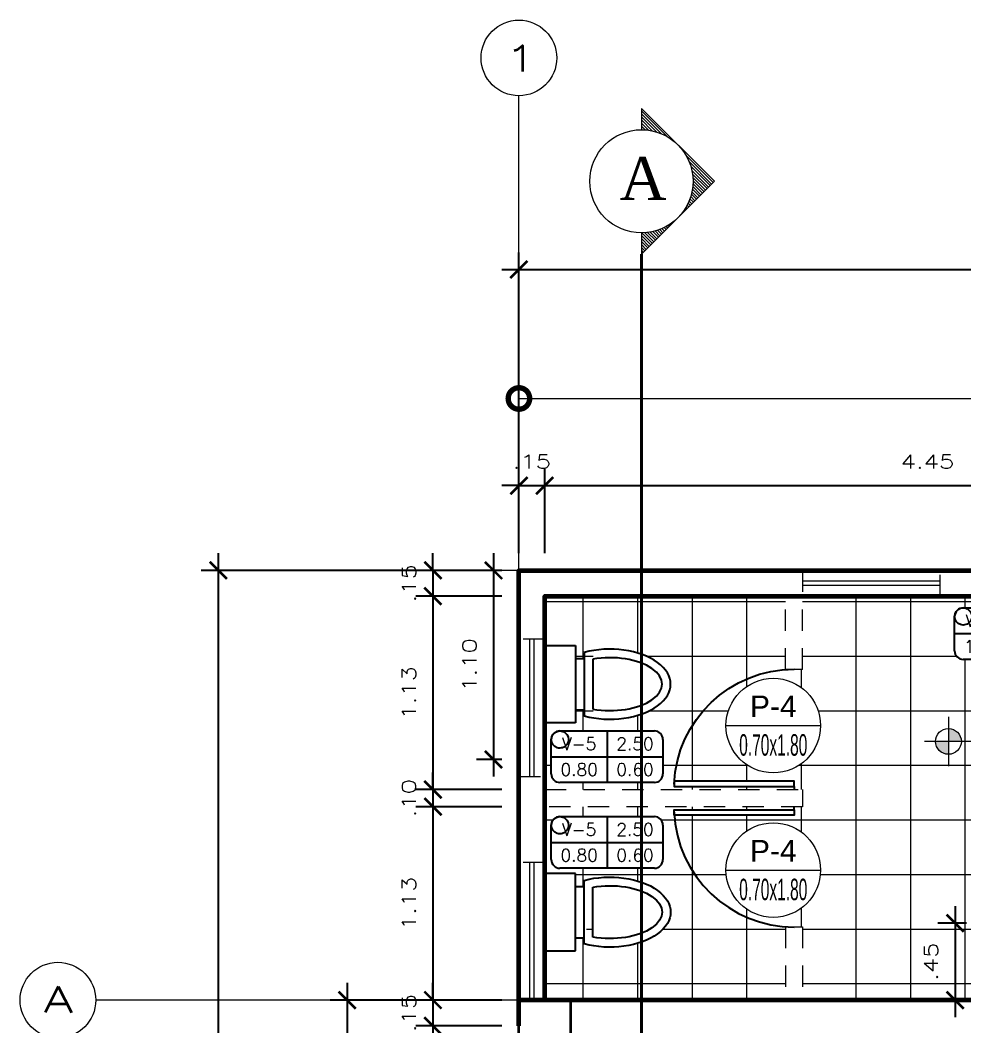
# Model space of a CAD drawing. Header units: millimetres. Extents: x 1313 to 1393.8, y 883.5 to 926.2.
# Drawn here: x 1312.96 to 1318.45, y 920.35 to 926.2 of the extents above; entities that cross this region are included whole.
import ezdxf
from ezdxf.enums import TextEntityAlignment as Align

# ---------------------------------------------------------------- set-up
doc = ezdxf.new("R2010")
doc.units = ezdxf.units.MM
doc.linetypes.add('ACAD_ISO02W100', pattern=[15, 12, -3])
doc.linetypes.add('HIDDEN2', pattern=[0.1875, 0.125, -0.0625])
for name, color, linetype in [('CODIGOS', 31, 'Continuous'), ('MOB-S', 4, 'Continuous'), ('Muro Bajo', 2, 'Continuous')]:
    doc.layers.add(name, color=color, linetype=linetype)
for name, color, linetype, lineweight in [('columna', 1, 'Continuous', 35), ('cotas', 87, 'Continuous', 15), ('ejes', 147, 'Continuous', 5), ('INDICADORES', 101, 'Continuous', 5), ('Layer3', 31, 'Continuous', 5), ('Linea Corte', 24, 'ACAD_ISO02W100', 70), ('lineas delgadas', 252, 'Continuous', 5), ('MUE', 7, 'Continuous', 5), ('Muros confinados', 3, 'Continuous', 60), ('proy', 42, 'HIDDEN2', 5), ('TEXTOS', 7, 'Continuous', 20)]:
    doc.layers.add(name, color=color, linetype=linetype, lineweight=lineweight)
doc.styles.add('arial', font='arial.ttf')
doc.styles.add('R80-50', font='romans.shx', dxfattribs={"width": 1.3, "height": 0.08})
doc.styles.add('ROMANS', font='romans')
doc.styles.add('STYLE1', font='arial.ttf')
doc.styles.add('TEXTOS', font='times.ttf', dxfattribs={"oblique": 20, "height": 0.2})
doc.styles.add('TITULOS', font='sanss___.ttf', dxfattribs={"height": 0.3})
doc.dimstyles.new('horizontal', dxfattribs={"dimtxt": 0.1, "dimasz": 0.25, "dimexe": 0.15, "dimexo": 0.1, "dimgap": 0.05, "dimtad": 1, "dimtih": 1, "dimtoh": 1, "dimzin": 4, "dimdsep": 46, "dimtxsty": 'arial', "dimblk": 'DOTSMALL', "dimcen": 1, "dimclrd": 11, "dimclre": 11, "dimclrt": 20, "dimazin": 1, "dimtfac": 1, "dimtmove": 0, "dimatfit": 3, "dimfxl": 1, "dimlwd": 5, "dimlwe": 5, "dimarcsym": 0})
doc.dimstyles.new('HORIZONTAL 1.1', dxfattribs={"dimtxt": 0.2, "dimasz": 0.1, "dimexe": 0.1, "dimexo": 0.1, "dimgap": 0.1, "dimtad": 2, "dimzin": 4, "dimdsep": 46, "dimtxsty": 'R80-50', "dimblk": 'ARCHTICK', "dimcen": 0.09, "dimdle": 0.1, "dimclrd": 256, "dimclre": 256, "dimclrt": 7, "dimaunit": 1, "dimazin": 0, "dimtfac": 1, "dimtix": 1, "dimtmove": 0, "dimatfit": 3, "dimldrblk": 'ARCHTICK', "dimfxl": 1, "dimtolj": 1, "dimtzin": 0, "dimarcsym": 0})
pattern_1 = [(0, (4243.268838361216, -2685.573759226781), (0, 0.3175), []), (90, (4243.268838361216, -2685.573759226781), (-0.3175, 1.944126793646423e-17), [])]

# ---------------------------------------------------------------- blocks, each defined once
blk = doc.blocks.new('INO75-01')
for p, q in [((0, 0.2249999999999943), (0.1800000000000068, 0.2249999999999943)), ((0, -0.2249999999999943), (0, 0.2249999999999943)), ((0.1800000000000068, 0.2249999999999943), (0.1800000000000068, -0.2249999999999943)), ((0.1800000000000068, -0.2249999999999943), (0, -0.2249999999999943))]:
    blk.add_line(p, q)
at = {"linetype": 'HIDDEN2'}
for p, q in [((0.1800000000000068, 0.1499999999999986), (0.2300000000000182, 0.1499999999999986)), ((0.1800000000000068, -0.1500000000000057), (0.2300000000000182, -0.1500000000000057))]:
    blk.add_line(p, q, dxfattribs=at)
for points in [[(0.2300000000000182, 0.1845588526671662), (0.2300000000000182, -0.1845588526671662)], [(0.280000000000018, 0.1451869226585609), (0.280000000000018, -0.1451869226585609)]]:
    blk.add_lwpolyline(points)
for major_axis, ratio, start_param, end_param in [((0.3525707902876398, -7.828644183752505e-16), 0.5784260567748055, -2.010251506977173, 2.010251506977181), ((0.30257079028764, -7.622209603519594e-16), 0.5084145359543746, -1.907630861705541, 1.90763086170555)]:
    blk.add_ellipse((0.3799999999999955, 0), major_axis=major_axis, ratio=ratio, start_param=start_param, end_param=end_param)
blk = doc.blocks.new('PTA-D')
blk.add_line((-0.02499999999999991, 0), (0, 0))
blk.add_lwpolyline([(-0.06950000000000012, 0), (-0.06950000000000012, 0.9990093843403081), (-0.02499999999999991, 0.9990093843403081), (-0.02499999999999991, 0), (-0.06974999999999776, 0)], close=True)
blk.add_arc((0, 0), 1, 92.55050443384094, 180)
blk = doc.blocks.new('_ArchTick')
at = {"color": 0, "const_width": 0.15}
blk.add_lwpolyline([(-0.5, -0.5), (0.5, 0.5)], dxfattribs=at)
blk = doc.blocks.new('*D554')
at = {"layer": 'cotas', "lineweight": -2, "transparency": 16777216}
for p, q in [((1315.36259971681, 922.9952182237892), (1315.36259971681, 923.0952182237892)), ((1315.76259971681, 922.9952182237892), (1315.26259971681, 922.9952182237892)), ((1315.36259971681, 922.9952182237892), (1315.36259971681, 922.8452182237891)), ((1315.76259971681, 922.8452182237891), (1315.26259971681, 922.8452182237891)), ((1315.36259971681, 922.8452182237891), (1315.36259971681, 922.745218223789))]:
    blk.add_line(p, q, dxfattribs=at)
at = {"layer": 'Defpoints', "color": 0, "transparency": 16777216}
for p in [(1315.86259971681, 922.9952182237892), (1315.36259971681, 922.8452182237891), (1315.86259971681, 922.8452182237891)]:
    blk.add_point(p, dxfattribs=at)
at = {"layer": 'cotas', "lineweight": -2, "transparency": 16777216, "xscale": 0.1, "yscale": 0.1, "zscale": 0.1}
for p, rotation in [((1315.36259971681, 922.9952182237892), 270), ((1315.36259971681, 922.8452182237891), 90)]:
    blk.add_blockref('_ArchTick', p, dxfattribs=dict(at, rotation=rotation))
at = {"layer": 'cotas', "color": 7, "transparency": 16777216, "insert": (1315.22259971681, 922.9202182237884), "char_height": 0.08, "attachment_point": 5, "rotation": 90, "style": 'R80-50'}
blk.add_mtext('\\A1;.15', dxfattribs=at)
blk = doc.blocks.new('*D370')
at = {"layer": 'cotas', "lineweight": -2, "transparency": 16777216}
for p, q in [((1315.362599716811, 922.9452182237891), (1315.362599716811, 921.6202182237895)), ((1315.76259971681, 922.8452182237891), (1315.262599716811, 922.8452182237891)), ((1315.76259971681, 921.7202182237895), (1315.262599716811, 921.7202182237895))]:
    blk.add_line(p, q, dxfattribs=at)
at = {"layer": 'Defpoints', "color": 0, "transparency": 16777216}
for p in [(1315.86259971681, 922.8452182237891), (1315.362599716811, 921.7202182237895), (1315.86259971681, 921.7202182237895)]:
    blk.add_point(p, dxfattribs=at)
at = {"layer": 'cotas', "lineweight": -2, "transparency": 16777216, "xscale": 0.1, "yscale": 0.1, "zscale": 0.1}
for p, rotation in [((1315.362599716811, 922.8452182237891), 90), ((1315.362599716811, 921.7202182237895), 270)]:
    blk.add_blockref('_ArchTick', p, dxfattribs=dict(at, rotation=rotation))
at = {"layer": 'cotas', "color": 7, "transparency": 16777216, "insert": (1315.22259971681, 922.2827182237886), "char_height": 0.08, "attachment_point": 5, "rotation": 90, "style": 'R80-50'}
blk.add_mtext('\\A1;1.13', dxfattribs=at)
blk = doc.blocks.new('*D555')
at = {"layer": 'cotas', "lineweight": -2, "transparency": 16777216}
for p, q in [((1315.36259971681, 921.7202182237895), (1315.36259971681, 921.8202182237895)), ((1315.76259971681, 921.7202182237895), (1315.26259971681, 921.7202182237895)), ((1315.36259971681, 921.7202182237895), (1315.36259971681, 921.6202182237896)), ((1315.76259971681, 921.6202182237896), (1315.26259971681, 921.6202182237896)), ((1315.36259971681, 921.6202182237896), (1315.36259971681, 921.5202182237896))]:
    blk.add_line(p, q, dxfattribs=at)
at = {"layer": 'Defpoints', "color": 0, "transparency": 16777216}
for p in [(1315.86259971681, 921.7202182237895), (1315.36259971681, 921.6202182237896), (1315.86259971681, 921.6202182237896)]:
    blk.add_point(p, dxfattribs=at)
at = {"layer": 'cotas', "lineweight": -2, "transparency": 16777216, "xscale": 0.1, "yscale": 0.1, "zscale": 0.1}
for p, rotation in [((1315.36259971681, 921.7202182237895), 270), ((1315.36259971681, 921.6202182237896), 90)]:
    blk.add_blockref('_ArchTick', p, dxfattribs=dict(at, rotation=rotation))
at = {"layer": 'cotas', "color": 7, "transparency": 16777216, "insert": (1315.22259971681, 921.6702182237889), "char_height": 0.08, "attachment_point": 5, "rotation": 90, "style": 'R80-50'}
blk.add_mtext('\\A1;.10', dxfattribs=at)
blk = doc.blocks.new('*D556')
at = {"layer": 'cotas', "lineweight": -2, "transparency": 16777216}
for p, q in [((1315.36259971681, 921.7202182237896), (1315.36259971681, 920.3952182237896)), ((1315.76259971681, 921.6202182237896), (1315.26259971681, 921.6202182237896)), ((1315.76259971681, 920.4952182237896), (1315.26259971681, 920.4952182237896))]:
    blk.add_line(p, q, dxfattribs=at)
at = {"layer": 'Defpoints', "color": 0, "transparency": 16777216}
for p in [(1315.86259971681, 921.6202182237896), (1315.36259971681, 920.4952182237896), (1315.86259971681, 920.4952182237896)]:
    blk.add_point(p, dxfattribs=at)
at = {"layer": 'cotas', "lineweight": -2, "transparency": 16777216, "xscale": 0.1, "yscale": 0.1, "zscale": 0.1}
for p, rotation in [((1315.36259971681, 921.6202182237896), 90), ((1315.36259971681, 920.4952182237896), 270)]:
    blk.add_blockref('_ArchTick', p, dxfattribs=dict(at, rotation=rotation))
at = {"layer": 'cotas', "color": 7, "transparency": 16777216, "insert": (1315.22259971681, 921.0577182237889), "char_height": 0.08, "attachment_point": 5, "rotation": 90, "style": 'R80-50'}
blk.add_mtext('\\A1;1.13', dxfattribs=at)
blk = doc.blocks.new('*D557')
at = {"layer": 'cotas', "lineweight": -2, "transparency": 16777216}
for p, q in [((1315.36259971681, 920.4952182237896), (1315.36259971681, 920.5952182237896)), ((1315.76259971681, 920.4952182237896), (1315.26259971681, 920.4952182237896)), ((1315.36259971681, 920.4952182237896), (1315.36259971681, 920.3452182237886)), ((1315.762599716811, 920.3452182237886), (1315.26259971681, 920.3452182237886)), ((1315.36259971681, 920.3452182237886), (1315.36259971681, 920.2452182237886))]:
    blk.add_line(p, q, dxfattribs=at)
at = {"layer": 'Defpoints', "color": 0, "transparency": 16777216}
for p in [(1315.86259971681, 920.4952182237896), (1315.36259971681, 920.3452182237886), (1315.862599716811, 920.3452182237886)]:
    blk.add_point(p, dxfattribs=at)
at = {"layer": 'cotas', "lineweight": -2, "transparency": 16777216, "xscale": 0.1, "yscale": 0.1, "zscale": 0.1}
for p, rotation in [((1315.36259971681, 920.4952182237896), 270), ((1315.36259971681, 920.3452182237886), 90)]:
    blk.add_blockref('_ArchTick', p, dxfattribs=dict(at, rotation=rotation))
at = {"layer": 'cotas', "color": 7, "transparency": 16777216, "insert": (1315.22259971681, 920.4202182237884), "char_height": 0.08, "attachment_point": 5, "rotation": 90, "style": 'R80-50'}
blk.add_mtext('\\A1;.15', dxfattribs=at)
blk = doc.blocks.new('*D558')
at = {"layer": 'cotas', "lineweight": -2, "transparency": 16777216}
for p, q in [((1315.362599716808, 920.4452182237886), (1315.362599716808, 914.5452182237892)), ((1315.762599716811, 920.3452182237886), (1315.262599716808, 920.3452182237886)), ((1315.762599716811, 914.6452182237892), (1315.262599716808, 914.6452182237892))]:
    blk.add_line(p, q, dxfattribs=at)
at = {"layer": 'Defpoints', "color": 0, "transparency": 16777216}
for p in [(1315.862599716811, 920.3452182237886), (1315.362599716808, 914.6452182237892), (1315.862599716811, 914.6452182237892)]:
    blk.add_point(p, dxfattribs=at)
at = {"layer": 'cotas', "lineweight": -2, "transparency": 16777216, "xscale": 0.1, "yscale": 0.1, "zscale": 0.1}
for p, rotation in [((1315.362599716808, 920.3452182237886), 90), ((1315.362599716808, 914.6452182237892), 270)]:
    blk.add_blockref('_ArchTick', p, dxfattribs=dict(at, rotation=rotation))
at = {"layer": 'cotas', "color": 7, "transparency": 16777216, "insert": (1315.222599716808, 917.4952182237882), "char_height": 0.08, "attachment_point": 5, "rotation": 90, "style": 'R80-50'}
blk.add_mtext('\\A1;5.70', dxfattribs=at)
blk = doc.blocks.new('*D562')
at = {"layer": 'cotas', "lineweight": -2, "transparency": 16777216}
for p, q in [((1315.86259971681, 923.0952182237887), (1315.86259971681, 923.5884435269148)), ((1316.01259971681, 923.0952182237887), (1316.01259971681, 923.5884435269148)), ((1315.86259971681, 923.4884435269148), (1315.76259971681, 923.4884435269148)), ((1315.86259971681, 923.4884435269148), (1316.01259971681, 923.4884435269148)), ((1316.01259971681, 923.4884435269148), (1316.11259971681, 923.4884435269148))]:
    blk.add_line(p, q, dxfattribs=at)
at = {"layer": 'Defpoints', "color": 0, "transparency": 16777216}
for p in [(1316.01259971681, 923.4884435269148), (1315.86259971681, 922.9952182237887), (1316.01259971681, 922.9952182237887)]:
    blk.add_point(p, dxfattribs=at)
at = {"layer": 'cotas', "lineweight": -2, "transparency": 16777216, "xscale": 0.1, "yscale": 0.1, "zscale": 0.1}
blk.add_blockref('_ArchTick', (1315.86259971681, 923.4884435269148), dxfattribs=at)
at = {"layer": 'cotas', "lineweight": -2, "transparency": 16777216, "xscale": 0.1, "yscale": 0.1, "zscale": 0.1, "rotation": 180}
blk.add_blockref('_ArchTick', (1316.01259971681, 923.4884435269148), dxfattribs=at)
at = {"layer": 'cotas', "color": 7, "transparency": 16777216, "insert": (1315.93759971681, 923.6284435269148), "char_height": 0.08, "attachment_point": 5, "style": 'R80-50'}
blk.add_mtext('\\A1;.15', dxfattribs=at)
blk = doc.blocks.new('*D372')
at = {"layer": 'cotas', "lineweight": -2, "transparency": 16777216}
for p, q in [((1316.01259971681, 923.0952182237887), (1316.01259971681, 923.5884435269148)), ((1320.465558518155, 923.0952182237883), (1320.465558518155, 923.5884435269148)), ((1315.91259971681, 923.4884435269148), (1320.565558518155, 923.4884435269148))]:
    blk.add_line(p, q, dxfattribs=at)
at = {"layer": 'Defpoints', "color": 0, "transparency": 16777216}
for p in [(1320.465558518155, 923.4884435269148), (1316.01259971681, 922.9952182237887), (1320.465558518155, 922.9952182237882)]:
    blk.add_point(p, dxfattribs=at)
at = {"layer": 'cotas', "lineweight": -2, "transparency": 16777216, "xscale": 0.1, "yscale": 0.1, "zscale": 0.1, "rotation": 180}
blk.add_blockref('_ArchTick', (1316.01259971681, 923.4884435269148), dxfattribs=at)
at = {"layer": 'cotas', "lineweight": -2, "transparency": 16777216, "xscale": 0.1, "yscale": 0.1, "zscale": 0.1}
blk.add_blockref('_ArchTick', (1320.465558518155, 923.4884435269148), dxfattribs=at)
at = {"layer": 'cotas', "color": 7, "transparency": 16777216, "insert": (1318.239079117482, 923.6284435269148), "char_height": 0.08, "attachment_point": 5, "style": 'R80-50'}
blk.add_mtext('\\A1;4.45', dxfattribs=at)
blk = doc.blocks.new('*D572')
at = {"layer": 'cotas', "lineweight": -2, "transparency": 16777216}
for p, q in [((1314.863843276632, 920.5952182237892), (1314.863843276632, 914.3952182237891)), ((1315.76259971681, 920.4952182237892), (1314.763843276632, 920.4952182237892)), ((1315.76259971682, 914.4952182237892), (1314.763843276632, 914.4952182237892))]:
    blk.add_line(p, q, dxfattribs=at)
at = {"layer": 'Defpoints', "color": 0, "transparency": 16777216}
for p in [(1315.86259971681, 920.4952182237892), (1314.863843276632, 914.4952182237892), (1315.86259971682, 914.4952182237892)]:
    blk.add_point(p, dxfattribs=at)
at = {"layer": 'cotas', "lineweight": -2, "transparency": 16777216, "xscale": 0.1, "yscale": 0.1, "zscale": 0.1}
for p, rotation in [((1314.863843276632, 920.4952182237892), 90), ((1314.863843276632, 914.4952182237892), 270)]:
    blk.add_blockref('_ArchTick', p, dxfattribs=dict(at, rotation=rotation))
at = {"layer": 'cotas', "color": 7, "transparency": 16777216, "insert": (1314.723843276631, 917.4952182237885), "char_height": 0.08, "attachment_point": 5, "rotation": 90, "style": 'R80-50'}
blk.add_mtext('\\A1;6.00', dxfattribs=at)
blk = doc.blocks.new('*D399')
at = {"layer": 'cotas', "lineweight": -2, "transparency": 16777216}
for p, q in [((1314.113843276632, 923.0952182237892), (1314.113843276632, 908.3952182237887)), ((1315.76259971681, 922.9952182237892), (1314.013843276632, 922.9952182237892)), ((1315.762599716809, 908.4952182237887), (1314.013843276632, 908.4952182237887))]:
    blk.add_line(p, q, dxfattribs=at)
at = {"layer": 'Defpoints', "color": 0, "transparency": 16777216}
for p in [(1315.86259971681, 922.9952182237892), (1314.113843276632, 908.4952182237887), (1315.862599716809, 908.4952182237887)]:
    blk.add_point(p, dxfattribs=at)
at = {"layer": 'cotas', "lineweight": -2, "transparency": 16777216, "xscale": 0.1, "yscale": 0.1, "zscale": 0.1}
for p, rotation in [((1314.113843276632, 922.9952182237892), 90), ((1314.113843276632, 908.4952182237887), 270)]:
    blk.add_blockref('_ArchTick', p, dxfattribs=dict(at, rotation=rotation))
at = {"layer": 'cotas', "color": 7, "transparency": 16777216, "insert": (1313.859316527661, 915.7452182237882), "char_height": 0.3, "attachment_point": 5, "rotation": 90, "style": 'TITULOS'}
blk.add_mtext('\\A1;14.50', dxfattribs=at)
blk = doc.blocks.new('_DotSmall')
at = {"color": 0, "linetype": 'ByBlock', "const_width": 0.5}
blk.add_lwpolyline([(-0.0625, 0, 1), (0.0625, 0, 1)], format="xyb", close=True, dxfattribs=at)
blk = doc.blocks.new('*D576')
at = {"layer": 'cotas', "color": 11, "lineweight": 5, "transparency": 16777216}
for p, q in [((1315.86259971681, 923.0952182237896), (1315.86259971681, 924.1452877576663)), ((1321.86259971681, 923.0952182237896), (1321.86259971681, 924.1452877576663)), ((1315.86259971681, 923.9952877576663), (1321.86259971681, 923.9952877576663))]:
    blk.add_line(p, q, dxfattribs=at)
at = {"layer": 'Defpoints', "color": 0, "transparency": 16777216}
for p in [(1321.86259971681, 923.9952877576663), (1315.86259971681, 922.9952182237896), (1321.86259971681, 922.9952182237896)]:
    blk.add_point(p, dxfattribs=at)
at = {"layer": 'cotas', "color": 11, "lineweight": 5, "transparency": 16777216, "xscale": 0.25, "yscale": 0.25, "zscale": 0.25, "rotation": 180}
blk.add_blockref('_DotSmall', (1315.86259971681, 923.9952877576663), dxfattribs=at)
at = {"layer": 'cotas', "color": 11, "lineweight": 5, "transparency": 16777216, "xscale": 0.25, "yscale": 0.25, "zscale": 0.25}
blk.add_blockref('_DotSmall', (1321.86259971681, 923.9952877576663), dxfattribs=at)
at = {"layer": 'cotas', "color": 20, "transparency": 16777216, "insert": (1318.86259971681, 924.0963450564385), "char_height": 0.1, "attachment_point": 5, "style": 'arial'}
blk.add_mtext('6.00', dxfattribs=at)
blk = doc.blocks.new('*D405')
at = {"layer": 'cotas', "lineweight": -2, "transparency": 16777216}
for p, q in [((1315.86259971681, 923.0952182237896), (1315.86259971681, 924.8452877576664)), ((1327.86259971681, 923.0952182237892), (1327.86259971681, 924.8452877576664)), ((1315.76259971681, 924.7452877576663), (1327.96259971681, 924.7452877576663))]:
    blk.add_line(p, q, dxfattribs=at)
at = {"layer": 'Defpoints', "color": 0, "transparency": 16777216}
for p in [(1327.86259971681, 924.7452877576663), (1315.86259971681, 922.9952182237896), (1327.86259971681, 922.9952182237892)]:
    blk.add_point(p, dxfattribs=at)
at = {"layer": 'cotas', "lineweight": -2, "transparency": 16777216, "xscale": 0.1, "yscale": 0.1, "zscale": 0.1, "rotation": 180}
blk.add_blockref('_ArchTick', (1315.86259971681, 924.7452877576663), dxfattribs=at)
at = {"layer": 'cotas', "lineweight": -2, "transparency": 16777216, "xscale": 0.1, "yscale": 0.1, "zscale": 0.1}
blk.add_blockref('_ArchTick', (1327.86259971681, 924.7452877576663), dxfattribs=at)
at = {"layer": 'cotas', "color": 7, "transparency": 16777216, "insert": (1321.86259971681, 924.9998145066376), "char_height": 0.3, "attachment_point": 5, "style": 'TITULOS'}
blk.add_mtext('\\A1;12.00', dxfattribs=at)
blk = doc.blocks.new('VANOS')
at = {"color": 2}
for p, q in [((-0.2749999999999915, 0.1499999999999968), (0.2750000000000057, 0.1500000000000004)), ((0, 0.1499999999999986), (0, -0.1500000000000021)), ((-0.3250000000000171, -0.100000000000005), (-0.3250000000000171, 0.09999999999999964)), ((0.3250000000000028, 0.09999999999999964), (0.3250000000000028, -0.09999999999999787)), ((-0.3250000000000028, 0), (0.3250000000000028, 0)), ((0.2749999999999915, -0.1500000000000039), (-0.2750000000000057, -0.1500000000000039))]:
    blk.add_line(p, q, dxfattribs=at)
for centre, radius, start, end in [((-0.2750000000000057, 0.1000000000000014), 0.04999999999999716, 180, 180.000000000001), ((-0.2749999999999915, 0.1000000000000014), 0.05, 90, 180), ((0.2750000000000057, 0.1000000000000014), 0.04999999999999805, 90, 90), ((0.2750000000000057, 0.09999999999999787), 0.05, 0, 89.99999999999984), ((-0.2750000000000057, -0.1000000000000014), 0.04999999999999893, 179.999999999998, 270), ((0.2749999999999915, -0.1000000000000014), 0.05000000000000071, 270.0000000000041, 4.071109992273244e-12)]:
    blk.add_arc(centre, radius, start, end, dxfattribs=at)
at = {"color": 3, "style": 'ROMANS'}
for tag, p in [('VANO', (-0.1625000000000085, 0.07499999999999751)), ('ALFEIZAR', (0.1625000000000085, 0.07500000000000107)), ('ANCHO', (-0.1624999999999943, -0.07500000000000107)), ('ALTURA', (0.1625000000000085, -0.07499999999999929))]:
    blk.add_attdef(tag, text='', height=0.0725, dxfattribs=at).set_placement(p, align=Align.MIDDLE)
blk = doc.blocks.new('vp')
at = {"color": 21}
blk.add_lwpolyline([(-0.2750000000000057, 0), (0.2749999999999915, 0)], dxfattribs=at)
at = {"color": 31}
blk.add_circle((0, 0), 0.2749999999999986, dxfattribs=at)
at = {"style": 'STYLE1'}
blk.add_attdef('TIPO', text='', height=0.125, dxfattribs=at).set_placement((0, 0.05), align=Align.CENTER)
at = {"style": 'STYLE1', "width": 0.5166091167736456}
blk.add_attdef('ANCHOXALTURA', text='', height=0.125, dxfattribs=at).set_placement((-0.1981998467250108, -0.175), (0.1980668325464521, -0.175), align=Align.FIT)
blk = doc.blocks.new('*D617')
at = {"layer": 'Defpoints', "color": 0, "transparency": 16777216}
for p in [(1318.565558518155, 920.942595347313), (1318.399676035745, 920.4952182237896), (1318.565558518155, 920.4952182237896)]:
    blk.add_point(p, dxfattribs=at)
at = {"layer": 'MUE', "lineweight": -2, "transparency": 16777216}
for p, q in [((1318.399676035745, 921.0425953473131), (1318.399676035745, 920.3952182237896)), ((1318.465558518155, 920.942595347313), (1318.299676035745, 920.942595347313)), ((1318.465558518155, 920.4952182237896), (1318.299676035745, 920.4952182237896))]:
    blk.add_line(p, q, dxfattribs=at)
at = {"layer": 'MUE', "lineweight": -2, "transparency": 16777216, "xscale": 0.1, "yscale": 0.1, "zscale": 0.1}
for p, rotation in [((1318.399676035745, 920.942595347313), 90), ((1318.399676035745, 920.4952182237896), 270)]:
    blk.add_blockref('_ArchTick', p, dxfattribs=dict(at, rotation=rotation))
at = {"layer": 'MUE', "color": 7, "transparency": 16777216, "insert": (1318.259676035745, 920.7189067855504), "char_height": 0.08, "attachment_point": 5, "rotation": 90, "style": 'R80-50'}
blk.add_mtext('\\A1;.45', dxfattribs=at)
blk = doc.blocks.new('*D553')
at = {"lineweight": -2, "transparency": 16777216}
for p, q in [((1315.715038757035, 923.0952182237892), (1315.715038757035, 921.7952182237888)), ((1315.76259971681, 922.9952182237892), (1315.615038757035, 922.9952182237892)), ((1315.76259971681, 921.8952182237888), (1315.615038757035, 921.8952182237888))]:
    blk.add_line(p, q, dxfattribs=at)
at = {"layer": 'Defpoints', "color": 0, "transparency": 16777216}
for p in [(1315.86259971681, 922.9952182237892), (1315.715038757035, 921.8952182237888), (1315.86259971681, 921.8952182237888)]:
    blk.add_point(p, dxfattribs=at)
at = {"lineweight": -2, "transparency": 16777216, "xscale": 0.1, "yscale": 0.1, "zscale": 0.1}
for p, rotation in [((1315.715038757035, 922.9952182237892), 90), ((1315.715038757035, 921.8952182237888), 270)]:
    blk.add_blockref('_ArchTick', p, dxfattribs=dict(at, rotation=rotation))
at = {"color": 7, "transparency": 16777216, "insert": (1315.575038757034, 922.4452182237883), "char_height": 0.08, "attachment_point": 5, "rotation": 90, "style": 'R80-50'}
blk.add_mtext('\\A1;1.10', dxfattribs=at)

msp = doc.modelspace()

# ---------------------------------------------------------------- hatches: boundary and pattern name
at = {"layer": 'cotas'}
h = msp.add_hatch(dxfattribs=at)
h.set_pattern_fill('NET', color=256, scale=0.1, style=0)
h.set_pattern_definition(pattern_1)
edge = h.paths.add_edge_path()
edge.add_line((1317.41259971681, 922.8452182237886), (1316.01259971681, 922.8452182237891))
edge.add_line((1316.01259971681, 922.8452182237891), (1316.01259971681, 922.5584055234824))
edge.add_line((1316.01259971681, 922.5584055234824), (1316.19259971681, 922.5584055234833))
edge.add_line((1316.19259971681, 922.5584055234833), (1316.19259971681, 922.4834055234835))
edge.add_line((1316.19259971681, 922.4834055234835), (1316.24259971681, 922.4834055234826))
edge.add_line((1316.24259971681, 922.4834055234826), (1316.24259971681, 922.5179643761501))
edge.add_ellipse((1316.39259971681, 922.333405523483), major_axis=(-0.3525707902877002, 2.158873448993424e-17), ratio=0.5784260567746484, start_angle=64.82107289037822, end_angle=295.1789271096217, ccw=False)
edge.add_line((1316.24259971681, 922.1488466708154), (1316.24259971681, 922.1834055234829))
edge.add_line((1316.24259971681, 922.1834055234829), (1316.192599716809, 922.1834055234829))
edge.add_line((1316.192599716809, 922.1834055234829), (1316.19259971681, 922.108405523483))
edge.add_line((1316.19259971681, 922.108405523483), (1316.01259971681, 922.1084055234821))
edge.add_line((1316.01259971681, 922.1084055234821), (1316.012599716809, 921.9334055234833))
edge.add_line((1316.012599716809, 921.9334055234833), (1316.012599716809, 921.7202182237891))
edge.add_line((1316.012599716809, 921.7202182237891), (1317.464098730742, 921.7202182237882))
edge.add_line((1317.464098730742, 921.7202182237882), (1317.464098730742, 921.7377182237881))
edge.add_line((1317.464098730742, 921.7377182237881), (1316.764792161704, 921.7377182237885))
edge.add_line((1316.764792161704, 921.7377182237885), (1316.764792161704, 921.7688682237883))
edge.add_line((1316.764792161704, 921.7688682237883), (1316.765791364677, 921.7688682237883))
edge.add_arc((1317.464098730741, 921.7202182237886), 0.6999999999998332, 94.21906347252269, 176.0147306142202, ccw=False)
edge.add_line((1317.41259971681, 922.4183212617161), (1317.41259971681, 922.8452182237886))
h.paths.add_polyline_path([(1316.700610115829, 922.0113448544923), (1316.700610115829, 921.8113448544925, -0.4142135623730951), (1316.650610115829, 921.7613448544923), (1316.100610115829, 921.7613448544923, -0.4142135623704313), (1316.050610115829, 921.8113448544925), (1316.050610115829, 922.0113448544923, -0.4142135623730951), (1316.10061011583, 922.0613448544925), (1316.650610115829, 922.0613448544925, -0.4142135623704313)], flags=16)
edge = h.paths.add_edge_path()
edge.add_line((1316.765791364678, 921.571568223789), (1316.764792161704, 921.5715682237885))
edge.add_line((1316.764792161704, 921.5715682237885), (1316.764792161704, 921.6027182237892))
edge.add_line((1316.764792161704, 921.6027182237892), (1317.464098730742, 921.6027182237892))
edge.add_line((1317.464098730742, 921.6027182237892), (1317.464098730742, 921.6202182237896))
edge.add_line((1317.464098730742, 921.6202182237896), (1316.01259971681, 921.6202182237892))
edge.add_line((1316.01259971681, 921.6202182237892), (1316.012599716811, 921.2320309240947))
edge.add_line((1316.012599716811, 921.2320309240947), (1316.19259971681, 921.2320309240952))
edge.add_line((1316.19259971681, 921.2320309240952), (1316.19259971681, 921.1570309240954))
edge.add_line((1316.19259971681, 921.1570309240954), (1316.24259971681, 921.1570309240944))
edge.add_line((1316.24259971681, 921.1570309240944), (1316.24259971681, 921.1915897767619))
edge.add_ellipse((1316.39259971681, 921.0070309240948), major_axis=(0.3525707902877002, 2.158873448993424e-17), ratio=0.5784260567746484, start_angle=-115.17892710962178, end_angle=115.17892710962181, ccw=False)
edge.add_line((1316.24259971681, 920.8224720714272), (1316.24259971681, 920.8570309240943))
edge.add_line((1316.24259971681, 920.8570309240943), (1316.192599716809, 920.8570309240952))
edge.add_line((1316.192599716809, 920.8570309240952), (1316.19259971681, 920.7820309240949))
edge.add_line((1316.19259971681, 920.7820309240949), (1316.01259971681, 920.782030924094))
edge.add_line((1316.01259971681, 920.782030924094), (1316.012599716809, 920.6070309240952))
edge.add_line((1316.012599716809, 920.6070309240952), (1316.01259971681, 920.4952182237896))
edge.add_line((1316.01259971681, 920.4952182237896), (1316.16259971681, 920.4952182237892))
edge.add_line((1316.16259971681, 920.4952182237892), (1317.41259971681, 920.4952182237892))
edge.add_line((1317.41259971681, 920.4952182237892), (1317.41259971681, 920.9221151858617))
edge.add_arc((1317.464098730742, 921.6202182237892), 0.6999999999998331, 183.9852693858143, 265.7809365274029, ccw=False)
h.paths.add_polyline_path([(1316.650610115829, 921.2627776710922), (1316.100610115829, 921.2627776710922, -0.4142135623704313), (1316.050610115829, 921.3127776710924), (1316.050610115829, 921.5127776710922, -0.4142135623730951), (1316.10061011583, 921.5627776710924), (1316.650610115829, 921.5627776710924, -0.4142135623704313), (1316.700610115829, 921.5127776710922), (1316.700610115829, 921.3127776710924, -0.4142135623704313)], flags=16)
h.paths.add_polyline_path([(1316.409508925353, 921.9319698544921), (1316.666711306305, 921.9319698544921), (1316.666711306305, 922.0407198544924), (1316.409508925353, 922.0407198544924)], flags=8)
h.paths.add_polyline_path([(1316.409508925353, 921.781969854492), (1316.666711306305, 921.781969854492), (1316.666711306305, 921.8907198544923), (1316.409508925353, 921.8907198544923)], flags=8)
h.paths.add_polyline_path([(1316.091413687257, 921.9319698544921), (1316.3348065444, 921.9319698544921), (1316.3348065444, 922.0407198544924), (1316.091413687257, 922.0407198544924)], flags=8)
h.paths.add_polyline_path([(1316.084508925353, 921.781969854492), (1316.341711306305, 921.781969854492), (1316.341711306305, 921.8907198544923), (1316.084508925353, 921.8907198544923)], flags=8)
h.paths.add_polyline_path([(1316.409508925353, 921.4334026710919), (1316.666711306305, 921.4334026710919), (1316.666711306305, 921.5421526710923), (1316.409508925353, 921.5421526710923)], flags=8)
h.paths.add_polyline_path([(1316.409508925353, 921.2834026710918), (1316.666711306305, 921.2834026710918), (1316.666711306305, 921.3921526710922), (1316.409508925353, 921.3921526710922)], flags=8)
h.paths.add_polyline_path([(1316.091413687257, 921.4334026710919), (1316.3348065444, 921.4334026710919), (1316.3348065444, 921.5421526710923), (1316.091413687257, 921.5421526710923)], flags=8)
h.paths.add_polyline_path([(1316.084508925353, 921.2834026710918), (1316.341711306305, 921.2834026710918), (1316.341711306305, 921.3921526710922), (1316.084508925353, 921.3921526710922)], flags=8)
h = msp.add_hatch(dxfattribs=at)
h.set_pattern_fill('NET', color=256, scale=0.1, style=0)
h.set_pattern_definition(pattern_1)
h.paths.add_polyline_path([(1318.286004791506, 922.0004657426045, -1), (1318.436004791507, 922.0004657426045, -1)], flags=16)
h.paths.add_polyline_path([(1317.617051527558, 921.251544339015, -1), (1317.067051527558, 921.251544339015, -1)], flags=16)
h.paths.add_polyline_path([(1317.067051527558, 922.0923090604813, -1), (1317.617051527558, 922.0923090604813, -1)], flags=16)
h.paths.add_polyline_path([(1318.397136655169, 922.5273131221504), (1318.397136655169, 922.7273131221502, -0.4142135623704313), (1318.447136655168, 922.7773131221504), (1318.997136655169, 922.7773131221504, -0.4142135623704313), (1319.047136655168, 922.7273131221502), (1319.047136655168, 922.5273131221504, -0.4142135623704313), (1318.997136655169, 922.4773131221502), (1318.447136655168, 922.4773131221502, -0.4142135623704313)], flags=16)
h.paths.add_polyline_path([(1319.637071219148, 922.7441087068926), (1319.637071219148, 922.7852195205439), (1319.689406543169, 922.7852195205439), (1319.68940654317, 922.799125805723), (1319.693999986713, 922.799125805723), (1319.693999986713, 922.8135494997684), (1319.698999986713, 922.8335494997702), (1319.728809852421, 922.8335494997698), (1319.733809852421, 922.8135494997703), (1319.733809852421, 922.7953009756641), (1319.737637765364, 922.7953009756641), (1319.737637765364, 922.7852195205435), (1320.520280378948, 922.7852195205435), (1320.520280378948, 922.7441087068876), (1319.737637765364, 922.7441087068871), (1319.737637765364, 922.7302784548826), (1319.73380985242, 922.7302784548826), (1319.73380985242, 922.7158547608349), (1319.728809852421, 922.6958547608363), (1319.698999986714, 922.6958547608358), (1319.693999986713, 922.7158547608353), (1319.693999986713, 922.7341032849415), (1319.68940654317, 922.734103284942), (1319.689406543169, 922.744108706888)], flags=16)
h.paths.add_polyline_path([(1317.1119408691, 921.0425018765329), (1317.572029171837, 921.0425018765329), (1317.572029171837, 921.233966746928), (1317.1119408691, 921.233966746928)], flags=24)
h.paths.add_polyline_path([(1317.174930108732, 921.2702943390152), (1317.509172946385, 921.2702943390152), (1317.509172946385, 921.4577943390152), (1317.174930108732, 921.4577943390152)], flags=8)
h.paths.add_polyline_path([(1317.1119408691, 921.8832665979992), (1317.572029171837, 921.8832665979992), (1317.572029171837, 922.0747314683942), (1317.1119408691, 922.0747314683942)], flags=24)
h.paths.add_polyline_path([(1317.174930108732, 922.1110590604815), (1317.509172946385, 922.1110590604815), (1317.509172946385, 922.2985590604815), (1317.174930108732, 922.2985590604815)], flags=8)
h.paths.add_polyline_path([(1318.756035464692, 922.64793812215), (1319.013237845645, 922.64793812215), (1319.013237845645, 922.7566881221503), (1318.756035464692, 922.7566881221503)], flags=8)
h.paths.add_polyline_path([(1318.756035464692, 922.4979381221499), (1319.013237845645, 922.4979381221499), (1319.013237845645, 922.6066881221502), (1318.756035464692, 922.6066881221502)], flags=8)
h.paths.add_polyline_path([(1318.43621403612, 922.64793812215), (1318.683059274216, 922.64793812215), (1318.683059274216, 922.7566881221503), (1318.43621403612, 922.7566881221503)], flags=8)
h.paths.add_polyline_path([(1318.43621403612, 922.4979381221499), (1318.683059274216, 922.4979381221499), (1318.683059274216, 922.6066881221502), (1318.43621403612, 922.6066881221502)], flags=8)
h.paths.add_polyline_path([(1318.561497356023, 921.8721117738153), (1319.363402117927, 921.8575529644452), (1319.407078546039, 921.9775529644451), (1318.605173784134, 921.9921117738152)], flags=24)
h.paths.add_polyline_path([(1318.630392101758, 922.0122801032192), (1319.518647801118, 922.0122801032192), (1319.518647801118, 922.2606293528777), (1318.630392101758, 922.2606293528777)], flags=24)
h.paths.add_polyline_path([(1318.532732275407, 921.7075470375028), (1319.340732275407, 921.7004939582746), (1319.361891513092, 921.8204939582745), (1318.553891513092, 921.8275470375027)], flags=24)
edge = h.paths.add_edge_path()
edge.add_line((1318.665558518154, 920.5425953473125), (1318.565558518154, 920.5425953473125))
edge.add_line((1318.565558518154, 920.5425953473125), (1318.565558518154, 920.9425953473126))
edge.add_line((1318.565558518154, 920.9425953473126), (1320.465558518155, 920.9425953473135))
edge.add_line((1320.465558518155, 920.9425953473135), (1320.465558518155, 921.8452182237886))
edge.add_line((1320.465558518155, 921.8452182237886), (1320.520558518156, 921.8452182237886))
edge.add_line((1320.520558518156, 921.8452182237886), (1320.520558518155, 921.8954653454559))
edge.add_line((1320.520558518155, 921.8954653454559), (1320.540558518155, 921.8954653454559))
edge.add_line((1320.540558518155, 921.8954653454559), (1320.540558518155, 922.2475453052577))
edge.add_arc((1320.299335561974, 922.3795925900124), 0.2749999999999986, 28.696632585203588, 331.30336741479647, ccw=False)
edge.add_line((1320.540558518155, 922.5116398747671), (1320.540558518155, 922.791896464503))
edge.add_line((1320.540558518155, 922.791896464503), (1320.520558518155, 922.7918964645039))
edge.add_line((1320.520558518155, 922.7918964645039), (1320.520558518155, 922.8452182237886))
edge.add_line((1320.520558518155, 922.8452182237886), (1319.637071219148, 922.8452182237886))
edge.add_line((1319.637071219148, 922.8452182237886), (1319.637071219149, 922.8335494997666))
edge.add_line((1319.637071219149, 922.8335494997666), (1317.837071219149, 922.8335494997693))
edge.add_line((1317.837071219149, 922.8335494997693), (1317.837071219149, 922.8452182237886))
edge.add_line((1317.837071219149, 922.8452182237886), (1317.51259971681, 922.8452182237882))
edge.add_line((1317.51259971681, 922.8452182237882), (1317.51259971681, 922.4185359554483))
edge.add_line((1317.51259971681, 922.4185359554483), (1317.415597744675, 922.4185359554483))
edge.add_arc((1317.464098730742, 921.7202182237886), 0.6999999999998332, 93.97304295589397, 176.0147306141858)
edge.add_line((1316.765791364678, 921.7688682237888), (1317.464098730742, 921.7688682237892))
edge.add_line((1317.464098730742, 921.7688682237892), (1317.464098730742, 921.7202182237882))
edge.add_line((1317.464098730742, 921.7202182237882), (1317.512599716809, 921.7202182237891))
edge.add_line((1317.512599716809, 921.7202182237891), (1317.51259971681, 921.6202182237892))
edge.add_line((1317.51259971681, 921.6202182237892), (1317.464098730742, 921.6202182237896))
edge.add_line((1317.464098730742, 921.6202182237896), (1317.464098730742, 921.5715682237885))
edge.add_line((1317.464098730742, 921.5715682237885), (1316.765791364677, 921.571568223789))
edge.add_arc((1317.464098730742, 921.6202182237896), 0.6999999999998331, 183.9852693858514, 266.0269570441458)
edge.add_line((1317.415597744675, 920.9219004921295), (1317.51259971681, 920.921900492129))
edge.add_line((1317.51259971681, 920.921900492129), (1317.51259971681, 920.4952182237892))
edge.add_line((1317.51259971681, 920.4952182237892), (1318.665558518154, 920.4952182237887))
edge.add_line((1318.665558518154, 920.4952182237887), (1318.665558518154, 920.5425953473125))
h.paths.add_polyline_path([(1318.663060274635, 920.6986163979543), (1318.665558518154, 920.6964721738852), (1318.665558518153, 920.8570315040313), (1318.6524983307, 920.8434147663663), (1318.642979926957, 920.8308848796466), (1318.635468548776, 920.8178651806209), (1318.630031927414, 920.8044730699096), (1318.626719085732, 920.790829306259), (1318.625559896132, 920.7770569175843), (1318.626564811206, 920.7632800916574), (1318.629724769479, 920.7496230562408), (1318.63501127712, 920.736208958929), (1318.642376664871, 920.7231587567196), (1318.651754517894, 920.7105901252937)])
at = {"layer": 'INDICADORES'}
h = msp.add_hatch(dxfattribs=at)
h.set_pattern_fill('ANSI31', color=256, scale=0.1, angle=-90.00000000030215, style=0)
h.set_pattern_definition([(314.9999999996979, (1295.600976974133, 927.8337065348458), (0.008838834764878456, 0.008838834764785237), [])])
h.paths.add_polyline_path([(1316.999505114171, 925.2589430915248), (1316.787373077485, 925.4710751244854, -0.4142135623730939), (1316.787373079348, 925.0468110548388)])
h.paths.add_polyline_path([(1316.787373079348, 925.0468110548388, -0.1989123673796611), (1316.575241044525, 924.9589430926424), (1316.575241044525, 924.8346790237408)])
h.paths.add_polyline_path([(1316.575241046387, 925.6832071611714), (1316.575241044525, 925.5589430904072, -0.198912367379658), (1316.787373077485, 925.4710751244854)])
at = {"layer": 'lineas delgadas'}
h = msp.add_hatch(color=256, dxfattribs=at)
h.paths.add_polyline_path([(1318.361004791506, 921.9254657426047), (1318.361004791506, 922.0004657426045), (1318.286004791506, 922.0004657426045, 0.414213562373145)])
h.paths.add_polyline_path([(1318.361004791506, 922.0004657426045), (1318.436004791506, 922.0004657426045, 0.4142135623730618), (1318.361004791506, 922.0754657426044)])

# ---------------------------------------------------------------- linework, layer by layer
at = {"layer": 'columna'}
msp.add_lwpolyline([(1315.86259971681, 920.4952182237892), (1316.16259971681, 920.4952182237892), (1316.16259971681, 920.1952182237885), (1315.86259971681, 920.1952182237885)], close=True, dxfattribs=at)
at = {"layer": 'cotas'}
msp.add_line((1315.86259971681, 922.9952182237887), (1315.36259971681, 922.9952182237887), dxfattribs=at)
at = {"layer": 'ejes', "color": 5, "ltscale": 3}
for points in [[(1315.86259971681, 922.9952182237896), (1315.86259971681, 925.7567379548934)], [(1316.16259971681, 920.4952182237892), (1313.401079985706, 920.4952182237892)]]:
    msp.add_lwpolyline(points, dxfattribs=at)
at = {"layer": 'ejes', "color": 4, "linetype": 'Continuous'}
for centre in [(1315.86259971681, 925.9765083241534), (1313.181309616446, 920.4952182237892)]:
    msp.add_circle(centre, 0.22, dxfattribs=at)
at = {"layer": 'INDICADORES'}
msp.add_lwpolyline([(1316.575241044525, 924.9589430926424), (1316.575241044525, 924.8346790237408), (1316.999505114171, 925.2589430915248), (1316.575241046387, 925.6832071611714), (1316.575241044525, 925.5589430904072)], dxfattribs=at)
msp.add_circle((1316.575241044525, 925.2589430896621), 0.3, dxfattribs=at)
at = {"layer": 'Linea Corte', "lineweight": 40, "ltscale": 3}
msp.add_line((1316.575241044525, 924.8346790237408), (1316.575241044523, 905.2505122195173), dxfattribs=at)
at = {"layer": 'lineas delgadas'}
for p, q in [((1318.361004791506, 922.1437398668925), (1318.361004791506, 921.8571916183166)), ((1319.621187013895, 922.0004657426045), (1318.221346479701, 922.0004657426045))]:
    msp.add_line(p, q, dxfattribs=at)
msp.add_circle((1318.361004791506, 922.0004657426045), 0.075, dxfattribs=at)
at = {"layer": 'Muros confinados'}
for p, q in [((1315.86259971681, 922.9952182237887), (1320.62746942315, 922.9952182237887)), ((1320.465558518155, 920.4952182237892), (1315.86259971681, 920.4952182237892))]:
    msp.add_line(p, q, dxfattribs=at)
for points in [[(1315.86259971681, 920.4952182237887), (1315.86259971681, 922.9952182237887)], [(1315.86259971681, 920.3452182237891), (1315.86259971681, 920.3452182237891), (1315.86259971681, 922.9952182237887), (1320.615558518155, 922.9952182237887), (1320.615558518155, 922.8452182237886)], [(1320.465558518155, 921.8452182237886), (1320.465558518155, 920.4952182237892), (1316.01259971681, 920.4952182237892), (1316.01259971681, 922.8452182237886), (1320.465558518155, 922.8452182237886)]]:
    msp.add_lwpolyline(points, dxfattribs=at)
at = {"layer": 'proy', "ltscale": 40}
for p, q in [((1321.712599716807, 922.9952182237887), (1315.86259971681, 922.9952182237887)), ((1315.86259971681, 922.9952182237887), (1315.86259971681, 920.4952182237887)), ((1318.31259971681, 922.9327182237882), (1317.51259971681, 922.9327182237882)), ((1318.31259971681, 922.9077182237886), (1317.51259971681, 922.9077182237886)), ((1318.31259971681, 922.9077182237886), (1317.51259971681, 922.9077182237886)), ((1315.92509971681, 922.5952182237886), (1315.92509971681, 921.7952182237884)), ((1315.95009971681, 922.5952182237886), (1315.95009971681, 921.7952182237884)), ((1315.95009971681, 922.5952182237886), (1315.95009971681, 921.7952182237884)), ((1315.92509971681, 921.2952182237902), (1315.92509971681, 920.4952182237901)), ((1315.95009971681, 921.2952182237902), (1315.95009971681, 920.4952182237901)), ((1315.95009971681, 921.2952182237902), (1315.95009971681, 920.4952182237901))]:
    msp.add_line(p, q, dxfattribs=at)
at = {"layer": 'proy'}
for p, q in [((1317.41259971681, 922.4185359554483), (1317.41259971681, 922.8452182237886)), ((1317.51259971681, 922.4185359554483), (1317.51259971681, 922.8452182237886)), ((1317.51259971681, 922.4185359554483), (1317.41259971681, 922.4185359554483)), ((1316.01259971681, 921.7202182237891), (1317.512599716809, 921.7202182237886)), ((1317.512599716809, 921.7202182237886), (1317.51259971681, 921.6202182237892)), ((1317.51259971681, 921.6202182237892), (1316.01259971681, 921.6202182237892)), ((1317.41259971681, 920.9219004921295), (1317.41259971681, 920.4952182237892)), ((1317.41259971681, 920.9219004921295), (1317.51259971681, 920.9219004921295)), ((1317.51259971681, 920.9219004921295), (1317.51259971681, 920.4952182237892))]:
    msp.add_line(p, q, dxfattribs=at)
for points in [[(1318.312599716809, 922.8452182237886), (1318.31259971681, 922.9952182237887), (1317.51259971681, 922.9952182237887), (1317.51259971681, 922.8452182237886), (1318.312599716809, 922.8452182237863)], [(1316.01259971681, 922.5952182237882), (1315.86259971681, 922.5952182237886), (1315.86259971681, 921.7952182237884), (1316.01259971681, 921.7952182237884), (1316.012599716812, 922.5952182237882)], [(1316.01259971681, 921.2952182237898), (1315.86259971681, 921.2952182237902), (1315.86259971681, 920.4952182237901), (1316.01259971681, 920.4952182237901), (1316.012599716812, 921.2952182237898)]]:
    msp.add_lwpolyline(points, dxfattribs=at)

# ---------------------------------------------------------------- block references
at = {"layer": 'CODIGOS'}
for p, values in [((1318.722136655168, 922.6273131221503), {'ANCHO': '1.80', 'VANO': 'V-4', 'ALTURA': '0.60', 'ALFEIZAR': '2.50'}), ((1316.375610115829, 921.9113448544924), {'ANCHO': '0.80', 'VANO': 'V-5', 'ALTURA': '0.60', 'ALFEIZAR': '2.50'}), ((1316.375610115829, 921.4127776710923), {'ANCHO': '0.80', 'VANO': 'V-5', 'ALTURA': '0.60', 'ALFEIZAR': '2.50'})]:
    msp.add_blockref('VANOS', p, dxfattribs=at).add_auto_attribs(values)
at = {"layer": 'Layer3'}
for p in [(1317.342051527558, 922.0923090604813), (1317.342051527558, 921.251544339015)]:
    msp.add_blockref('vp', p, dxfattribs=at).add_auto_attribs({'TIPO': 'P-4', 'ANCHOXALTURA': '0.70x1.80'})
at = {"layer": 'MOB-S', "yscale": 0.6999999999998181, "rotation": 90}
for p, xscale, zscale in [((1317.464098730742, 921.7202182237886), -0.6999999999998181, 0.6999999999995755), ((1317.464098730742, 921.6202182237892), 0.6999999999998181, 0.6999999999998181)]:
    msp.add_blockref('PTA-D', p, dxfattribs=dict(at, xscale=xscale, zscale=zscale))
at = {"layer": 'Muro Bajo'}
msp.add_blockref('INO75-01', (1316.01259971681, 922.333405523483), dxfattribs=at)
at = {"layer": 'Muro Bajo', "xscale": -1, "rotation": 180}
msp.add_blockref('INO75-01', (1316.01259971681, 921.0070309240948), dxfattribs=at)

# ---------------------------------------------------------------- texts
at = {"layer": 'ejes', "color": 3, "linetype": 'Continuous', "ltscale": 0.75, "style": 'ROMANS', "width": 1.5}
for s, p in [('1', (1315.777922137135, 925.8979253375744)), ('A', (1313.096632036772, 920.4238012103681))]:
    msp.add_text(s, height=0.15, dxfattribs=at).set_placement(p)
at = {"layer": 'TEXTOS', "style": 'TEXTOS'}
msp.add_text('A', height=0.25, dxfattribs=at).set_placement((1316.584846785653, 925.2758681656849), align=Align.MIDDLE_CENTER)

# ---------------------------------------------------------------- dimensions: what is measured, and where the dimension line sits
dim = msp.add_linear_dim(base=(1315.715038757035, 921.8952182237888), p1=(1315.86259971681, 922.9952182237887), p2=(1315.86259971681, 921.8952182237883), angle=90, dimstyle='HORIZONTAL 1.1')
dim.commit()
dim.dimension.update_dxf_attribs({"geometry": '*D553', "text_midpoint": (1315.575038757034, 922.4452182237883)})
at = {"layer": 'cotas'}
dim = msp.add_linear_dim(base=(1327.86259971681, 924.7452877576663), p1=(1315.86259971681, 922.9952182237896), p2=(1327.86259971681, 922.9952182237892), dimstyle='HORIZONTAL 1.1', override={"dimtxt": 0.5, "dimtxsty": 'TITULOS'}, dxfattribs=at)
dim.commit()
dim.dimension.update_dxf_attribs({"geometry": '*D405', "text_midpoint": (1321.86259971681, 924.7452877576663), "dimtype": 160})
for base, p1, p2, dimstyle, picture, middle in [((1321.86259971681, 923.9952877576663), (1315.86259971681, 922.9952182237896), (1321.86259971681, 922.9952182237896), 'horizontal', '*D576', (1318.86259971681, 924.0963450564385)), ((1316.01259971681, 923.4884435269148), (1315.86259971681, 922.9952182237887), (1316.01259971681, 922.9952182237887), 'HORIZONTAL 1.1', '*D562', (1315.93759971681, 923.6284435269148)), ((1320.465558518155, 923.4884435269148), (1316.01259971681, 922.9952182237887), (1320.465558518155, 922.9952182237882), 'HORIZONTAL 1.1', '*D372', (1318.239079117482, 923.6284435269148))]:
    dim = msp.add_linear_dim(base=base, p1=p1, p2=p2, dimstyle=dimstyle, dxfattribs=at)
    dim.commit()
    dim.dimension.update_dxf_attribs({"geometry": picture, "text_midpoint": middle})
dim = msp.add_aligned_dim(p1=(1315.86259971681, 922.9952182237887), p2=(1315.862599716808, 908.4952182237882), distance=-1.7487564401760665, dimstyle='HORIZONTAL 1.1', override={"dimtxt": 0.5, "dimtxsty": 'TITULOS'}, dxfattribs=at)
dim.commit()
dim.dimension.update_dxf_attribs({"geometry": '*D399', "text_midpoint": (1313.859316527661, 915.7452182237882)})
for base, p1, p2, picture, middle in [((1315.36259971681, 922.8452182237891), (1315.86259971681, 922.9952182237887), (1315.86259971681, 922.8452182237886), '*D554', (1315.22259971681, 922.9202182237884)), ((1315.362599716811, 921.7202182237895), (1315.86259971681, 922.8452182237886), (1315.86259971681, 921.7202182237891), '*D370', (1315.22259971681, 922.2827182237886)), ((1315.36259971681, 921.6202182237896), (1315.86259971681, 921.7202182237891), (1315.86259971681, 921.6202182237892), '*D555', (1315.22259971681, 921.6702182237889)), ((1315.36259971681, 920.4952182237896), (1315.86259971681, 921.6202182237892), (1315.86259971681, 920.4952182237892), '*D556', (1315.22259971681, 921.0577182237889)), ((1314.863843276632, 914.4952182237892), (1315.86259971681, 920.4952182237887), (1315.862599716819, 914.4952182237887), '*D572', (1314.723843276631, 917.4952182237885)), ((1315.36259971681, 920.3452182237886), (1315.86259971681, 920.4952182237892), (1315.86259971681, 920.3452182237882), '*D557', (1315.22259971681, 920.4202182237884)), ((1315.362599716808, 914.6452182237892), (1315.86259971681, 920.3452182237882), (1315.86259971681, 914.6452182237888), '*D558', (1315.222599716808, 917.4952182237882))]:
    dim = msp.add_linear_dim(base=base, p1=p1, p2=p2, angle=90, dimstyle='HORIZONTAL 1.1', dxfattribs=at)
    dim.commit()
    dim.dimension.update_dxf_attribs({"geometry": picture, "text_midpoint": middle})
at = {"layer": 'MUE'}
dim = msp.add_linear_dim(base=(1318.399676035745, 920.4952182237896), p1=(1318.565558518154, 920.9425953473126), p2=(1318.565558518154, 920.4952182237892), angle=90, dimstyle='HORIZONTAL 1.1', dxfattribs=at)
dim.commit()
dim.dimension.update_dxf_attribs({"geometry": '*D617', "text_midpoint": (1318.399676035745, 920.7189067855504), "dimtype": 160})

doc.saveas('drawing.dxf')
